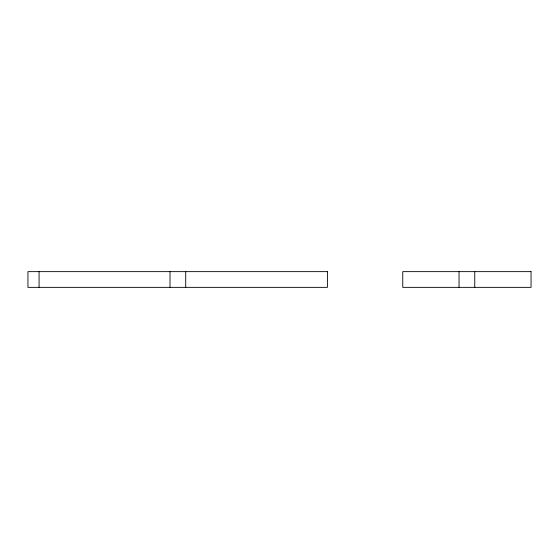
<?xml version="1.0" encoding="UTF-8"?>
<svg xmlns="http://www.w3.org/2000/svg" width="559" height="559" viewBox="0 0 559 559"><rect width="100%" height="100%" fill="white"/><g stroke="black" fill="none" stroke-linecap="round" stroke-linejoin="round"><path stroke-width="0.84" d="M474.759 271.639L474.759 287.361M459.037 271.639L459.037 287.361M185.714 271.639L185.714 287.361M170.013 271.639L170.013 287.361M39.074 271.639L39.074 287.361M327.413 271.639L27.95 271.639L27.95 287.361L327.413 287.361L327.413 271.639M531.05 271.639L402.753 271.639L402.753 287.361L531.05 287.361L531.05 271.639"/></g></svg>
